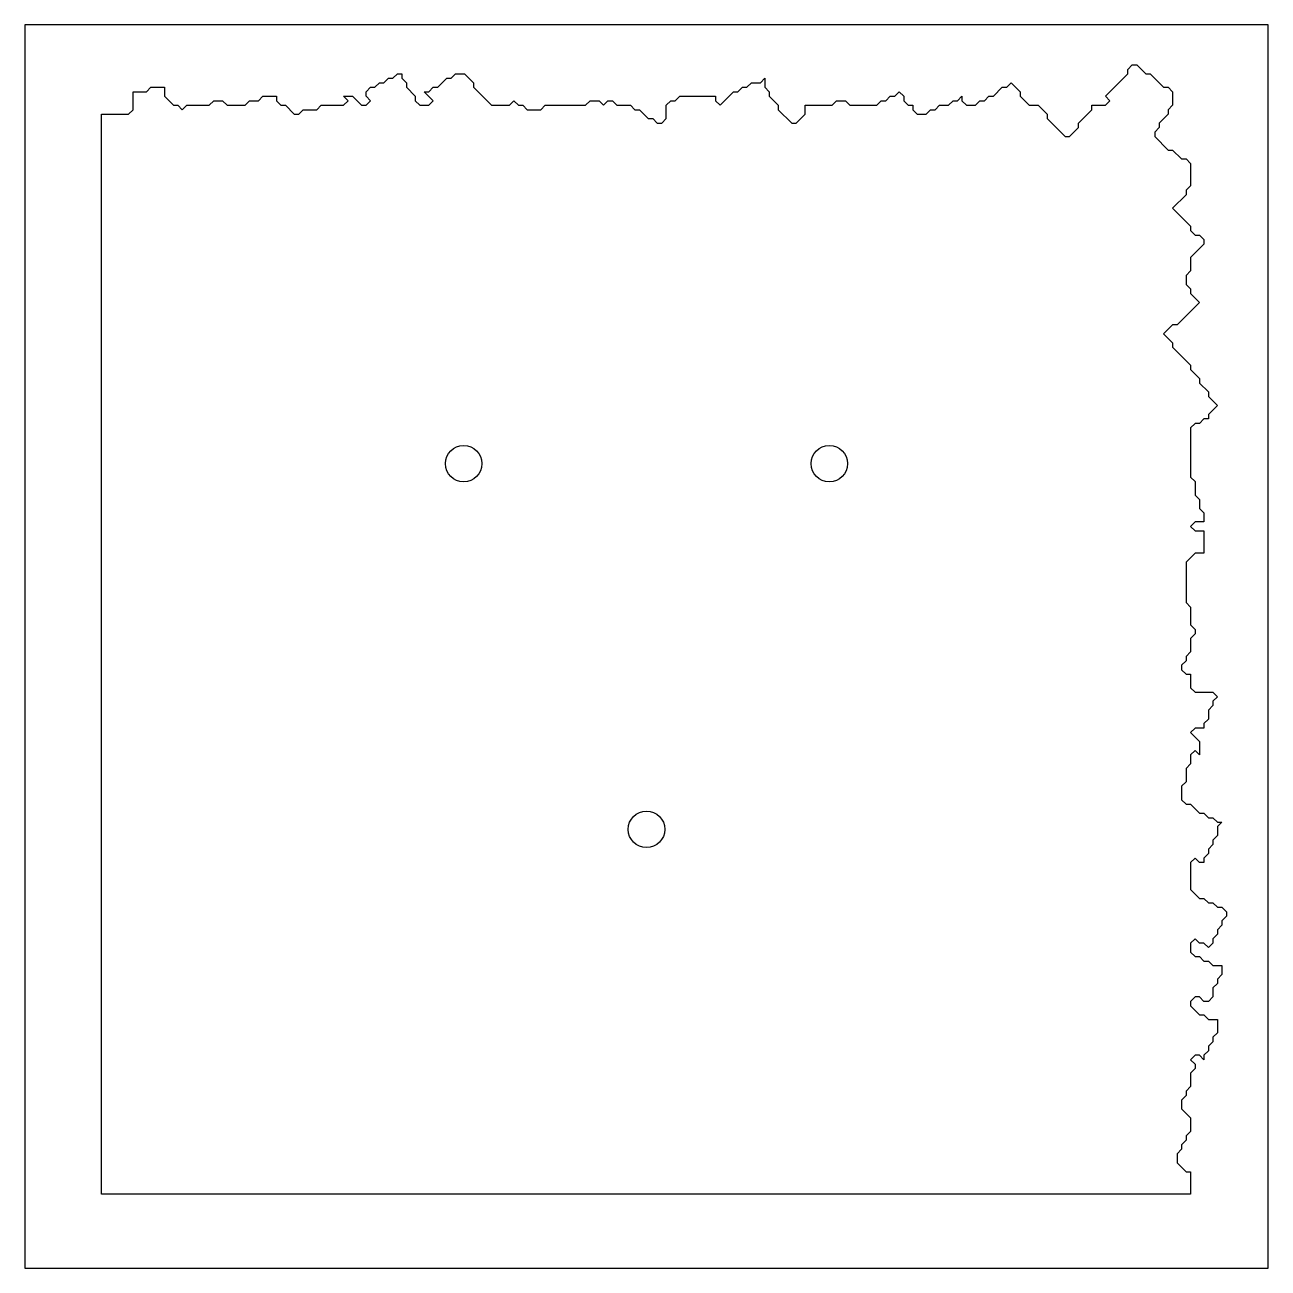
# Model space of a CAD drawing. Header units: metres. Extents: x -20 to 320, y -20 to 320.
import ezdxf

# ---------------------------------------------------------------- set-up
doc = ezdxf.new("R2010")
doc.units = ezdxf.units.M

msp = doc.modelspace()

# ---------------------------------------------------------------- linework, layer by layer
at = {"layer": 'CIRCLES'}
for centre in [(100, 200), (200, 200), (150, 100)]:
    msp.add_circle(centre, 5, dxfattribs=at)
at = {"layer": 'CONTOUR_1'}
msp.add_lwpolyline([(1, 0.25), (1, 295.58), (8.35, 295.58), (9.58, 296.8), (9.58, 301.7), (13.25, 301.7), (14.48, 302.93), (18.16, 302.93), (18.16, 300.48), (20.61, 298.03), (21.83, 298.03), (23.06, 296.8), (24.28, 298.03), (30.41, 298.03), (31.64, 299.25), (34.09, 299.25), (35.31, 298.03), (40.21, 298.03), (41.44, 299.25), (43.89, 299.25), (45.11, 300.48), (48.79, 300.48), (48.79, 299.25), (50.02, 298.03), (51.24, 298.03), (53.69, 295.58), (54.92, 295.58), (56.14, 296.8), (59.82, 296.8), (61.05, 298.03), (67.17, 298.03), (68.4, 299.25), (67.17, 300.48), (69.62, 300.48), (72.07, 298.03), (73.3, 298.03), (74.52, 299.25), (73.3, 300.48), (73.3, 301.7), (74.52, 302.93), (75.75, 302.93), (76.98, 304.16), (78.2, 304.16), (79.43, 305.38), (80.65, 305.38), (81.88, 306.61), (83.1, 306.61), (83.1, 305.38), (84.33, 304.16), (84.33, 302.93), (86.78, 300.48), (86.78, 299.25), (88, 298.03), (90.46, 298.03), (91.68, 299.25), (89.23, 301.7), (90.46, 301.7), (91.68, 302.93), (92.91, 302.93), (95.36, 305.38), (96.58, 305.38), (97.81, 306.61), (100.26, 306.61), (102.71, 304.16), (102.71, 302.93), (107.61, 298.03), (112.51, 298.03), (113.74, 299.25), (114.96, 298.03), (116.19, 298.03), (117.41, 296.8), (121.09, 296.8), (122.32, 298.03), (133.35, 298.03), (134.57, 299.25), (137.02, 299.25), (138.25, 298.03), (139.47, 299.25), (140.7, 299.25), (141.92, 298.03), (145.6, 298.03), (146.82, 296.8), (148.05, 296.8), (150.5, 294.35), (151.73, 294.35), (152.95, 293.13), (154.18, 293.13), (155.4, 294.35), (155.4, 298.03), (156.63, 299.25), (157.85, 299.25), (159.08, 300.48), (168.88, 300.48), (168.88, 299.25), (170.11, 298.03), (173.78, 301.7), (175.01, 301.7), (176.23, 302.93), (177.46, 302.93), (178.69, 304.16), (181.14, 304.16), (182.36, 305.38), (182.36, 302.93), (183.59, 301.7), (183.59, 300.48), (186.04, 298.03), (186.04, 296.8), (189.71, 293.13), (190.94, 293.13), (193.39, 295.58), (193.39, 298.03), (200.74, 298.03), (201.97, 299.25), (204.42, 299.25), (205.65, 298.03), (213, 298.03), (214.22, 299.25), (215.45, 299.25), (216.67, 300.48), (217.9, 300.48), (219.12, 301.7), (220.35, 300.48), (220.35, 299.25), (221.58, 298.03), (222.8, 298.03), (222.8, 296.8), (224.03, 295.58), (226.48, 295.58), (227.7, 296.8), (228.93, 296.8), (230.15, 298.03), (232.6, 298.03), (233.83, 299.25), (235.06, 299.25), (236.28, 300.48), (236.28, 299.25), (237.51, 298.03), (239.96, 298.03), (241.18, 299.25), (242.41, 299.25), (243.63, 300.48), (244.86, 300.48), (247.31, 302.93), (248.53, 302.93), (249.76, 304.16), (252.21, 301.7), (252.21, 300.48), (254.66, 298.03), (257.11, 298.03), (259.56, 295.58), (259.56, 294.35), (264.47, 289.45), (265.69, 289.45), (268.14, 291.9), (268.14, 293.13), (271.82, 296.8), (271.82, 298.03), (275.49, 298.03), (276.72, 299.25), (275.49, 300.48), (281.62, 306.61), (281.62, 307.83), (282.85, 309.06), (284.07, 309.06), (286.52, 306.61), (287.75, 306.61), (291.42, 302.93), (292.65, 302.93), (293.88, 301.7), (293.88, 298.03), (292.65, 296.8), (292.65, 295.58), (290.2, 293.13), (290.2, 291.9), (288.97, 290.68), (288.97, 289.45), (292.65, 285.77), (293.88, 285.77), (296.33, 283.32), (297.55, 283.32), (298.78, 282.1), (298.78, 275.97), (297.55, 274.75), (297.55, 273.52), (293.88, 269.84), (298.78, 264.94), (298.78, 263.72), (300, 262.49), (301.23, 262.49), (302.45, 261.27), (302.45, 260.04), (298.78, 256.36), (298.78, 252.69), (297.55, 251.46), (297.55, 249.01), (298.78, 247.79), (298.78, 246.56), (301.23, 244.11), (295.1, 237.98), (293.88, 237.98), (291.42, 235.53), (293.88, 233.08), (293.88, 231.86), (298.78, 226.95), (298.78, 225.73), (301.23, 223.28), (301.23, 222.05), (303.68, 219.6), (303.68, 218.38), (306.13, 215.93), (303.68, 213.47), (303.68, 212.25), (302.45, 212.25), (301.23, 211.02), (300, 211.02), (298.78, 209.8), (298.78, 196.32), (300, 195.09), (300, 191.42), (301.23, 190.19), (301.23, 187.74), (302.45, 186.52), (302.45, 184.06), (300, 184.06), (298.78, 182.84), (300, 181.61), (302.45, 181.61), (302.45, 175.49), (300, 175.49), (297.55, 173.04), (297.55, 162.01), (298.78, 160.78), (298.78, 155.88), (300, 154.65), (300, 153.43), (298.78, 152.2), (298.78, 148.53), (297.55, 147.3), (297.55, 146.08), (296.33, 144.85), (296.33, 143.63), (297.55, 142.4), (298.78, 142.4), (298.78, 138.72), (300, 137.5), (304.9, 137.5), (306.13, 136.27), (304.9, 135.05), (304.9, 133.82), (303.68, 132.6), (303.68, 130.15), (302.45, 128.92), (302.45, 127.69), (300, 127.69), (298.78, 126.47), (301.23, 124.02), (301.23, 120.34), (300, 121.57), (298.78, 120.34), (298.78, 117.89), (297.55, 116.67), (297.55, 112.99), (296.33, 111.76), (296.33, 108.09), (297.55, 106.86), (298.78, 106.86), (301.23, 104.41), (302.45, 104.41), (303.68, 103.19), (304.9, 103.19), (306.13, 101.96), (307.36, 101.96), (306.13, 100.74), (306.13, 98.28), (304.9, 97.06), (304.9, 95.83), (303.68, 94.61), (303.68, 93.38), (302.45, 92.16), (302.45, 90.93), (301.23, 90.93), (300, 92.16), (298.78, 90.93), (298.78, 83.58), (301.23, 81.13), (302.45, 81.13), (303.68, 79.9), (304.9, 79.9), (306.13, 78.68), (307.36, 78.68), (308.58, 77.45), (308.58, 76.23), (307.36, 75), (307.36, 73.78), (306.13, 72.55), (306.13, 71.33), (304.9, 70.1), (304.9, 68.87), (303.68, 67.65), (302.45, 68.87), (301.23, 68.87), (300, 70.1), (298.78, 68.87), (298.78, 66.42), (300, 65.2), (301.23, 65.2), (302.45, 63.97), (303.68, 63.97), (304.9, 62.75), (307.36, 62.75), (307.36, 60.3), (306.13, 59.07), (306.13, 57.85), (304.9, 56.62), (304.9, 54.17), (303.68, 52.94), (302.45, 52.94), (301.23, 54.17), (300, 54.17), (298.78, 52.94), (298.78, 51.72), (301.23, 49.27), (302.45, 49.27), (303.68, 48.04), (306.13, 48.04), (306.13, 44.37), (304.9, 43.14), (304.9, 41.92), (303.68, 40.69), (303.68, 39.46), (302.45, 38.24), (302.45, 37.01), (301.23, 38.24), (300, 38.24), (298.78, 37.01), (300, 35.79), (300, 34.56), (298.78, 33.34), (298.78, 29.66), (297.55, 28.44), (297.55, 27.21), (296.33, 25.98), (296.33, 23.53), (298.78, 21.08), (298.78, 17.41), (297.55, 16.18), (297.55, 14.96), (296.33, 13.73), (296.33, 12.5), (295.1, 11.28), (295.1, 8.83), (297.55, 6.38), (298.78, 6.38), (298.78, 0.25), (1, 0.25)], close=True, dxfattribs=at)
at = {"layer": 'FRAME'}
msp.add_lwpolyline([(-20, -20), (320, -20), (320, 320), (-20, 320), (-20, -20)], close=True, dxfattribs=at)

doc.saveas('drawing.dxf')
